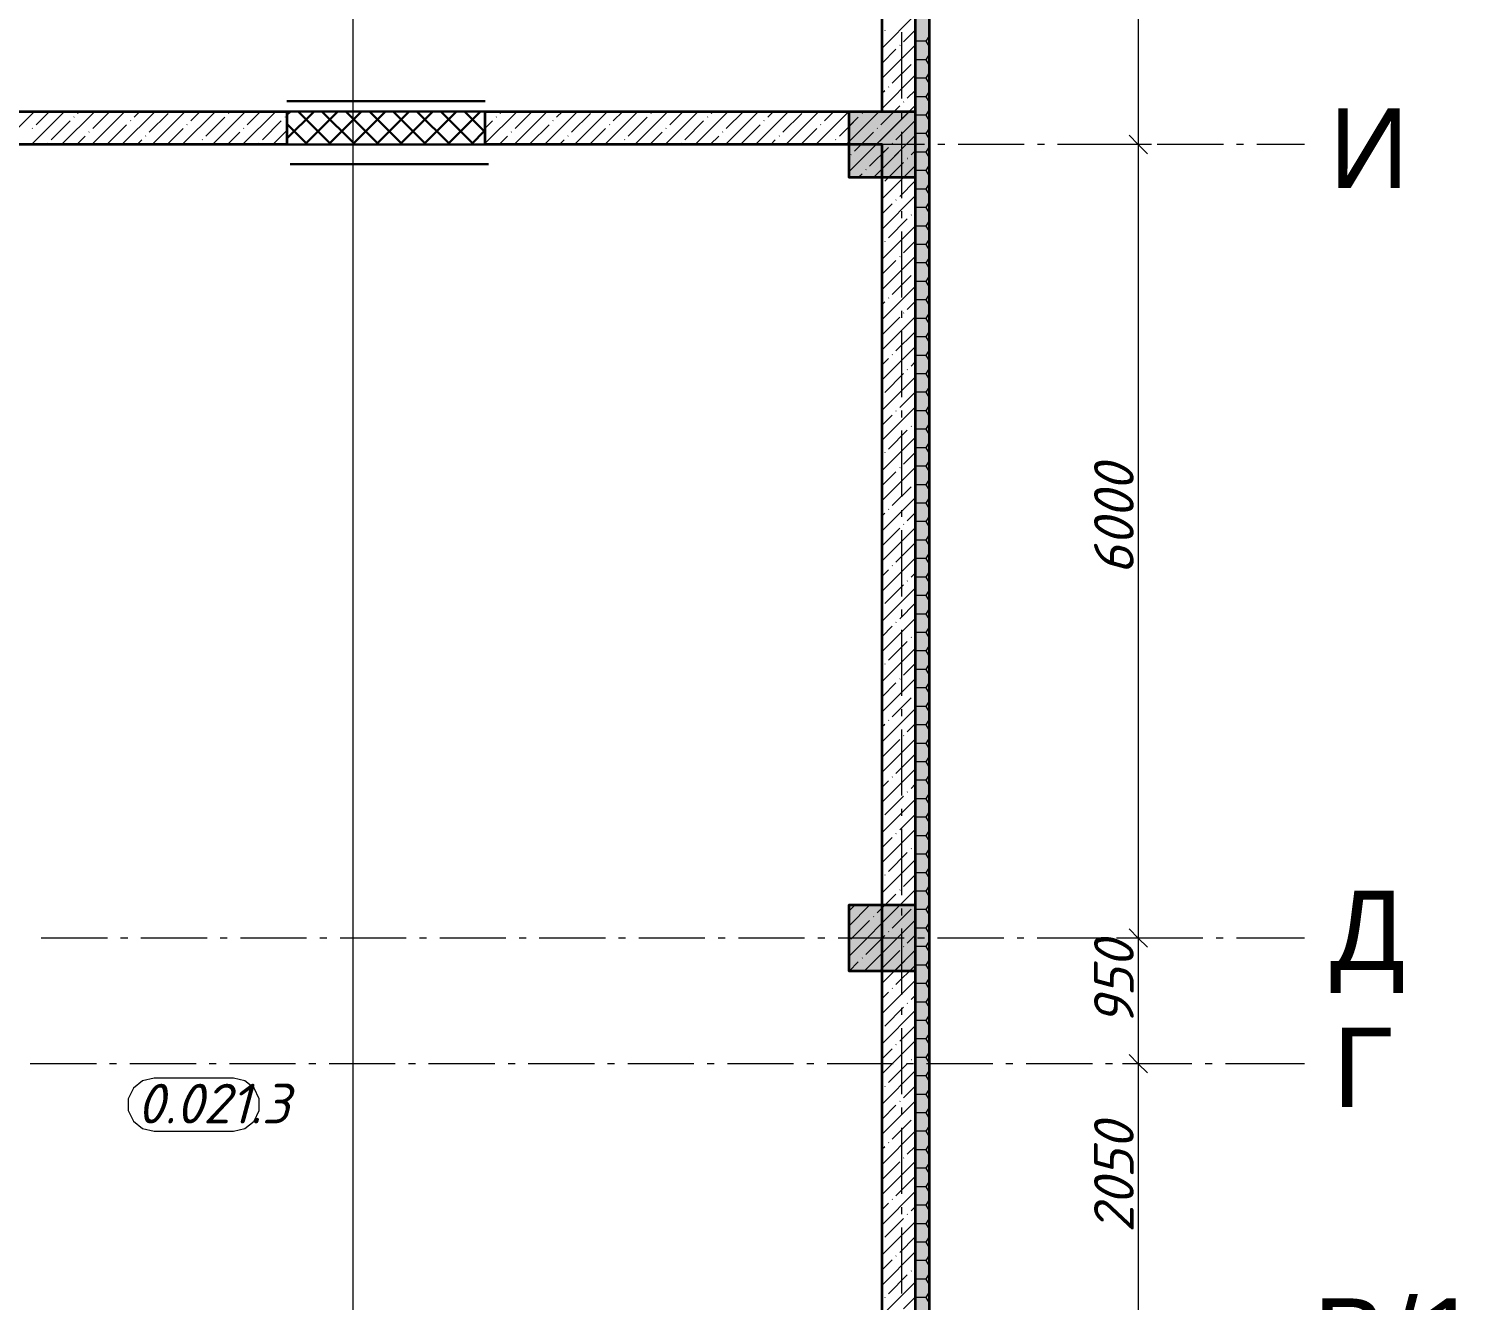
# Model space of a CAD drawing. Header units: millimetres. Extents: x -81576 to 1046824, y -248937 to 691537.
# Drawn here: x 193494 to 204420, y 545334 to 554945 of the extents above; entities that cross this region are included whole.
import ezdxf

# ---------------------------------------------------------------- set-up
doc = ezdxf.new("R2010")
doc.units = ezdxf.units.MM
for name, color, linetype, lineweight in [('0)', 6, 'Continuous', 30), ('0) факт', 80, 'Continuous', 30), ('0.2) Шпаклевка подвала и баз и фин', 5, 'Continuous', 30)]:
    doc.layers.add(name, color=color, linetype=linetype, lineweight=lineweight)
doc.layers.add('PDF _Геометрия', color=7, linetype='Continuous', true_color=0x1d1d1d)
doc.layers.add('PDF _Сплошная заливка', color=7, linetype='Continuous', true_color=0xffffff)
doc.layers.add('PDF _Текст', color=7, linetype='Continuous')
doc.styles.add('PDF ArialMT', font='arial.ttf')
doc.styles.add('PDF ISOCPEUR Italic', font='isocpeui.ttf')

msp = doc.modelspace()

# ---------------------------------------------------------------- hatches: boundary and pattern name
at = {"layer": '0)', "transparency": 33554559}
h = msp.add_hatch(dxfattribs=at)
h.set_pattern_fill('ANSI37', color=256, scale=40)
h.paths.add_polyline_path([(195944.5, 554321.6), (195444.5, 554321.6), (195444.5, 554071.6), (195944.5, 554071.6)])
h = msp.add_hatch(dxfattribs=at)
h.set_pattern_fill('ANSI37', color=256, scale=40)
h.paths.add_polyline_path([(196944.5, 554321.6), (195944.5, 554321.6), (195944.5, 554071.6), (196944.5, 554071.6)])
at = {"layer": 'PDF _Сплошная заливка', "true_color": 0x636466, "transparency": 33554559}
for points in [[(200296.5, 535819.5), (200296.5, 582548.4), (200196.5, 582548.4), (200196.5, 535819.5)], [(199694.5, 553821.6), (200194.5, 553821.6), (200194.5, 554321.6), (199694.5, 554321.6)], [(199694.5, 547821.5), (200194.5, 547821.5), (200194.5, 548321.5), (199694.5, 548321.5)]]:
    msp.add_hatch(color=251, dxfattribs=at).paths.add_polyline_path(points)

# ---------------------------------------------------------------- linework, layer by layer
at = {"layer": '0)'}
msp.add_lwpolyline([(196956.7, 554321.6), (195444.5, 554321.6)], dxfattribs=at)
msp.add_lwpolyline([(195444.5, 554321.6), (196944.5, 554321.6), (196944.5, 554071.6), (195444.5, 554071.6)], close=True, dxfattribs=at)
at = {"layer": '0) факт'}
msp.add_lwpolyline([(195444.5, 554321.6), (196944.5, 554321.6)], dxfattribs=at)
at = {"layer": '0.2) Шпаклевка подвала и баз и фин'}
for points in [[(195444.5, 554399.2), (196944.5, 554399.2)], [(195469.5, 553921.5), (196969.5, 553921.5)]]:
    msp.add_lwpolyline(points, dxfattribs=at)
at = {"layer": 'PDF _Геометрия', "color": 8, "lineweight": 9, "true_color": 0x808080}
msp.add_lwpolyline([(195944.5, 532840), (195944.5, 588327.6)], dxfattribs=at)
at = {"layer": 'PDF _Геометрия', "color": 7, "lineweight": 13}
for points in [[(200304.5, 582548.4), (200304.5, 535821.5), (200304.5, 535711.5), (178294.5, 535711.5)], [(178294.5, 535719.5), (200296.5, 535719.5), (200296.5, 582548.4)]]:
    msp.add_lwpolyline(points, dxfattribs=at)
at = {"layer": 'PDF _Геометрия', "color": 7, "lineweight": 9}
for points in [[(178294.5, 535821.5), (200194.5, 535821.5), (200194.5, 582548.4)], [(178294.5, 535819.5), (200196.5, 535819.5), (200196.5, 582548.4)], [(201881, 581091.6), (201881, 580571.6), (201881, 575071.6), (201881, 572071.6), (201881, 566071.6), (201881, 563071.6), (201881, 557071.6), (201881, 554071.6), (201881, 548071.5), (201881, 547121.5), (201881, 545071.5), (201881, 539571.5), (201881, 539071.5), (201881, 535801.5)], [(200094.5, 554419.4), (200094.5, 554919.4)], [(200094.5, 554266.5), (200094.5, 554319.4)], [(200094.5, 553666.5), (200094.5, 554166.5)], [(193642.2, 554071.6), (193589.3, 554071.6)], [(194242.2, 554071.6), (193742.2, 554071.6)], [(194395.1, 554071.6), (194342.2, 554071.6)], [(194995.1, 554071.6), (194495.1, 554071.6)], [(195148, 554071.6), (195095.1, 554071.6)], [(195748, 554071.6), (195248, 554071.6)], [(195900.9, 554071.6), (195848, 554071.6)], [(196500.9, 554071.6), (196000.9, 554071.6)], [(196653.8, 554071.6), (196600.9, 554071.6)], [(197253.8, 554071.6), (196753.8, 554071.6)], [(197406.8, 554071.6), (197353.8, 554071.6)], [(198006.8, 554071.6), (197506.8, 554071.6)], [(198159.7, 554071.6), (198106.8, 554071.6)], [(198759.7, 554071.6), (198259.7, 554071.6)], [(198912.6, 554071.6), (198859.7, 554071.6)], [(199512.6, 554071.6), (199012.6, 554071.6)], [(199665.5, 554071.6), (199612.6, 554071.6)], [(200265.5, 554071.6), (199765.5, 554071.6)], [(200418.4, 554071.6), (200365.5, 554071.6)], [(201018.4, 554071.6), (200518.4, 554071.6)], [(201171.3, 554071.6), (201118.4, 554071.6)], [(201771.3, 554071.6), (201271.3, 554071.6)], [(201980, 554071.6), (201881, 554071.6), (201761, 554071.6)], [(201951, 554001.6), (201881, 554071.6), (201811, 554141.6)], [(201924.3, 554071.6), (201871.3, 554071.6)], [(202524.3, 554071.6), (202024.3, 554071.6)], [(202677.2, 554071.6), (202624.3, 554071.6)], [(203138.1, 554071.6), (202777.2, 554071.6)], [(200094.5, 553513.6), (200094.5, 553566.5)], [(200094.5, 552913.6), (200094.5, 553413.6)], [(200094.5, 552760.6), (200094.5, 552813.6)], [(200094.5, 552160.6), (200094.5, 552660.6)], [(200094.5, 552007.7), (200094.5, 552060.6)], [(200094.5, 551407.7), (200094.5, 551907.7)], [(200094.5, 551254.8), (200094.5, 551307.7)], [(200094.5, 550654.8), (200094.5, 551154.8)], [(200094.5, 550501.9), (200094.5, 550554.8)], [(200094.5, 549901.9), (200094.5, 550401.9)], [(200094.5, 549749), (200094.5, 549801.9)], [(200094.5, 549149), (200094.5, 549649)], [(200094.5, 548996.1), (200094.5, 549049)], [(200094.5, 548396.1), (200094.5, 548896.1)], [(200094.5, 548243.1), (200094.5, 548296.1)], [(200094.5, 547643.1), (200094.5, 548143.1)], [(201951, 548001.5), (201881, 548071.5), (201811, 548141.5)], [(194087.7, 548071.5), (193587.7, 548071.5)], [(194240.7, 548071.5), (194187.7, 548071.5)], [(194840.7, 548071.5), (194340.7, 548071.5)], [(194993.6, 548071.5), (194940.7, 548071.5)], [(195593.6, 548071.5), (195093.6, 548071.5)], [(195746.5, 548071.5), (195693.6, 548071.5)], [(196346.5, 548071.5), (195846.5, 548071.5)], [(196499.4, 548071.5), (196446.5, 548071.5)], [(197099.4, 548071.5), (196599.4, 548071.5)], [(197252.3, 548071.5), (197199.4, 548071.5)], [(197852.3, 548071.5), (197352.3, 548071.5)], [(198005.2, 548071.5), (197952.3, 548071.5)], [(198605.2, 548071.5), (198105.2, 548071.5)], [(198758.2, 548071.5), (198705.2, 548071.5)], [(199358.2, 548071.5), (198858.2, 548071.5)], [(199511.1, 548071.5), (199458.2, 548071.5)], [(200111.1, 548071.5), (199611.1, 548071.5)], [(200264, 548071.5), (200211.1, 548071.5)], [(200864, 548071.5), (200364, 548071.5)], [(201016.9, 548071.5), (200964, 548071.5)], [(201616.9, 548071.5), (201116.9, 548071.5)], [(201769.8, 548071.5), (201716.9, 548071.5)], [(201980, 548071.5), (201881, 548071.5), (201761, 548071.5)], [(202369.8, 548071.5), (201869.8, 548071.5)], [(202522.7, 548071.5), (202469.8, 548071.5)], [(203138.1, 548071.5), (202622.7, 548071.5)], [(200094.5, 547490.2), (200094.5, 547543.1)], [(200094.5, 546890.2), (200094.5, 547390.2)], [(201951, 547051.5), (201881, 547121.5), (201811, 547191.5)], [(194004.5, 547121.5), (193504.5, 547121.5)], [(194157.4, 547121.5), (194104.5, 547121.5)], [(194757.4, 547121.5), (194257.4, 547121.5)], [(194910.3, 547121.5), (194857.4, 547121.5)], [(195510.3, 547121.5), (195010.3, 547121.5)], [(195663.2, 547121.5), (195610.3, 547121.5)], [(196263.2, 547121.5), (195763.2, 547121.5)], [(196416.2, 547121.5), (196363.2, 547121.5)], [(197016.2, 547121.5), (196516.2, 547121.5)], [(197169.1, 547121.5), (197116.2, 547121.5)], [(197769.1, 547121.5), (197269.1, 547121.5)], [(197922, 547121.5), (197869.1, 547121.5)], [(198522, 547121.5), (198022, 547121.5)], [(198674.9, 547121.5), (198622, 547121.5)], [(199274.9, 547121.5), (198774.9, 547121.5)], [(199427.8, 547121.5), (199374.9, 547121.5)], [(200027.8, 547121.5), (199527.8, 547121.5)], [(200180.7, 547121.5), (200127.8, 547121.5)], [(200780.7, 547121.5), (200280.7, 547121.5)], [(200933.7, 547121.5), (200880.7, 547121.5)], [(201533.7, 547121.5), (201033.7, 547121.5)], [(201686.6, 547121.5), (201633.7, 547121.5)], [(201980, 547121.5), (201881, 547121.5), (201761, 547121.5)], [(202286.6, 547121.5), (201786.6, 547121.5)], [(202439.5, 547121.5), (202386.6, 547121.5)], [(203138.1, 547121.5), (202539.5, 547121.5)], [(200094.5, 546737.3), (200094.5, 546790.2)], [(200094.5, 546137.3), (200094.5, 546637.3)], [(200094.5, 545984.4), (200094.5, 546037.3)], [(200094.5, 545384.4), (200094.5, 545884.4)]]:
    msp.add_lwpolyline(points, dxfattribs=at)
at = {"layer": 'PDF _Геометрия', "color": 7, "lineweight": 35}
msp.add_lwpolyline([(200194.5, 582548.4), (200194.5, 536321.5), (199944.5, 536321.5), (199944.5, 554071.6), (196944.5, 554071.6), (196944.5, 554321.6), (199944.5, 554321.6), (199944.5, 556821.6)], dxfattribs=at)
at = {"layer": 'PDF _Геометрия', "lineweight": 9}
for points in [[(200194.5, 555050.3), (199944.5, 554800.3)], [(199966, 554935.8), (199963.6, 554933.4)], [(200194.5, 554936.2), (200106.2, 554847.9)], [(200194.5, 554822.2), (199944.5, 554572.2)], [(200080.1, 554821.8), (200077.7, 554819.4)], [(200275, 554851.5), (200196.5, 554851.5)], [(200274.9, 554851.4), (200296.5, 554814.1)], [(200296.5, 554888.8), (200275, 554851.5)], [(200049.2, 554790.9), (199944.5, 554686.2)], [(200194.1, 554707.7), (200191.7, 554705.3)], [(200275, 554711.8), (200196.5, 554711.8)], [(200274.9, 554711.8), (200296.5, 554674.4)], [(200296.5, 554749.2), (200275, 554711.8)], [(200194.5, 554594.1), (199944.5, 554344.1)], [(200163.2, 554676.8), (200020.7, 554534.3)], [(200296.5, 554609.5), (200275, 554572.1)], [(199963.6, 554477.2), (199944.5, 554458.1)], [(199994.5, 554508.1), (199992.2, 554505.7)], [(200194.5, 554480), (200134.7, 554420.2)], [(200275, 554572.1), (200196.5, 554572.1)], [(200274.9, 554572.1), (200296.5, 554534.7)], [(200194.5, 554366), (199944.5, 554116), (199900.1, 554071.6)], [(200108.6, 554394.1), (200106.2, 554391.7)], [(200275, 554432.4), (200196.5, 554432.4)], [(200274.9, 554432.4), (200296.5, 554395)], [(200296.5, 554469.8), (200275, 554432.4)], [(193535.2, 554321.6), (193285.2, 554071.6)], [(193763.3, 554321.6), (193513.3, 554071.6)], [(193649.3, 554321.6), (193548.4, 554220.6)], [(193991.4, 554321.6), (193741.4, 554071.6)], [(193835.9, 554280), (193833.5, 554277.7)], [(193877.4, 554321.6), (193862, 554306.2)], [(194219.5, 554321.6), (193969.5, 554071.6)], [(194105.5, 554321.6), (193976.1, 554192.1)], [(194447.6, 554321.6), (194197.6, 554071.6)], [(194333.6, 554321.6), (194289.7, 554277.7)], [(194546.3, 554306.2), (194403.7, 554163.6)], [(194675.7, 554321.6), (194425.7, 554071.6)], [(194903.8, 554321.6), (194653.8, 554071.6)], [(194789.8, 554321.6), (194717.4, 554249.1)], [(194974, 554277.7), (194831.4, 554135.1)], [(195131.9, 554321.6), (194881.9, 554071.6)], [(195004.9, 554308.5), (195002.5, 554306.2)], [(195360, 554321.6), (195110, 554071.6)], [(195246, 554321.6), (195145.1, 554220.6)], [(195432.6, 554280), (195430.2, 554277.7)], [(196956.7, 554321.6), (196944.5, 554309.3)], [(197184.8, 554321.6), (196944.5, 554081.2)], [(197029.3, 554280), (197026.9, 554277.7)], [(197070.8, 554321.6), (197055.4, 554306.2)], [(197412.9, 554321.6), (197162.9, 554071.6)], [(197298.9, 554321.6), (197169.4, 554192.1)], [(197641, 554321.6), (197391, 554071.6)], [(197527, 554321.6), (197483.1, 554277.7)], [(197739.7, 554306.2), (197597.1, 554163.6)], [(197869.1, 554321.6), (197619.1, 554071.6)], [(198097.2, 554321.6), (197847.2, 554071.6)], [(197983.2, 554321.6), (197910.8, 554249.1)], [(198167.4, 554277.7), (198024.8, 554135.1)], [(198325.3, 554321.6), (198075.3, 554071.6)], [(198198.3, 554308.5), (198195.9, 554306.2)], [(198553.4, 554321.6), (198303.4, 554071.6)], [(198439.4, 554321.6), (198338.4, 554220.6)], [(198781.5, 554321.6), (198531.5, 554071.6)], [(198625.9, 554280), (198623.6, 554277.7)], [(198667.5, 554321.6), (198652.1, 554306.2)], [(199009.6, 554321.6), (198759.6, 554071.6)], [(198895.6, 554321.6), (198766.1, 554192.1)], [(199237.7, 554321.6), (198987.7, 554071.6)], [(199123.7, 554321.6), (199079.8, 554277.7)], [(199336.4, 554306.2), (199193.8, 554163.6)], [(199465.8, 554321.6), (199215.8, 554071.6)], [(199693.9, 554321.6), (199443.9, 554071.6)], [(199579.9, 554321.6), (199507.5, 554249.1)], [(199694.5, 554208.1), (199764.1, 554277.7), (199621.5, 554135.1)], [(199694.5, 554094.1), (199922, 554321.6), (199672, 554071.6)], [(200150.1, 554321.6), (199694.5, 553866)], [(200077.7, 554363.2), (199944.5, 554230), (199935.1, 554220.6), (200036.1, 554321.6)], [(200275, 554292.7), (200196.5, 554292.7)], [(200274.9, 554292.7), (200296.5, 554255.4)], [(200296.5, 554330.1), (200275, 554292.7)], [(193522.2, 554194.5), (193519.9, 554192.1)], [(193805, 554249.1), (193662.4, 554106.6)], [(193949.9, 554166), (193947.5, 554163.6)], [(194232.7, 554220.6), (194090.1, 554078.1)], [(194263.6, 554251.5), (194261.2, 554249.1)], [(194660.4, 554192.1), (194539.8, 554071.6)], [(194691.2, 554223), (194688.9, 554220.6)], [(195088, 554163.6), (194996, 554071.6)], [(195118.9, 554194.5), (195116.6, 554192.1)], [(195401.7, 554249.1), (195259.1, 554106.6)], [(195444.5, 554177.9), (195338.1, 554071.6)], [(196998.4, 554249.1), (196944.5, 554195.3)], [(197143.3, 554166), (197140.9, 554163.6)], [(197426.1, 554220.6), (197283.5, 554078.1)], [(197456.9, 554251.5), (197454.6, 554249.1)], [(197853.7, 554192.1), (197733.2, 554071.6)], [(197884.6, 554223), (197882.2, 554220.6)], [(198281.4, 554163.6), (198189.4, 554071.6)], [(198312.3, 554194.5), (198309.9, 554192.1)], [(198595.1, 554249.1), (198452.5, 554106.6)], [(198740, 554166), (198737.6, 554163.6)], [(199022.7, 554220.6), (198880.2, 554078.1)], [(199053.6, 554251.5), (199051.3, 554249.1)], [(199450.4, 554192.1), (199329.9, 554071.6)], [(199481.3, 554223), (199478.9, 554220.6)], [(199735.6, 554021), (199878.1, 554163.6), (199786.1, 554071.6)], [(200275, 554153.1), (200196.5, 554153.1)], [(200274.9, 554153), (200296.5, 554115.7)], [(200296.5, 554190.4), (200275, 554153.1)], [(193636.3, 554080.4), (193633.9, 554078.1)], [(193919, 554135.1), (193855.5, 554071.6)], [(194346.7, 554106.6), (194311.7, 554071.6)], [(194377.6, 554137.5), (194375.2, 554135.1)], [(194774.4, 554078.1), (194767.9, 554071.6)], [(194805.3, 554108.9), (194802.9, 554106.6)], [(195233, 554080.4), (195230.6, 554078.1)], [(197112.4, 554135.1), (197048.9, 554071.6)], [(197540.1, 554106.6), (197505.1, 554071.6)], [(197571, 554137.5), (197568.6, 554135.1)], [(197967.8, 554078.1), (197961.3, 554071.6)], [(197998.7, 554108.9), (197996.3, 554106.6)], [(198426.4, 554080.4), (198424, 554078.1)], [(198709.1, 554135.1), (198645.6, 554071.6)], [(199136.8, 554106.6), (199101.8, 554071.6)], [(199167.7, 554137.5), (199165.3, 554135.1)], [(199564.5, 554078.1), (199558, 554071.6)], [(199595.4, 554108.9), (199593, 554106.6)], [(199944.5, 554001.9), (199992.2, 554049.6), (199849.6, 553907)], [(199944.5, 553887.9), (200194.5, 554137.9), (199878.2, 553821.6)], [(200296.5, 554050.8), (200275, 554013.4)], [(199709.4, 553994.9), (199707, 553992.5)], [(199963.6, 553792.9), (200106.2, 553935.5), (199992.3, 553821.6)], [(200275, 554013.4), (200196.5, 554013.4)], [(200274.9, 554013.4), (200296.5, 553976)], [(199792.6, 553850), (199764.2, 553821.6)], [(199823.5, 553880.8), (199821.1, 553878.5)], [(199944.5, 553659.8), (200194.5, 553909.8), (200106.3, 553821.6)], [(200275, 553873.7), (200196.5, 553873.7)], [(200274.9, 553873.7), (200296.5, 553836.3)], [(200296.5, 553911.1), (200275, 553873.7)], [(200194.5, 553795.7), (200077.7, 553678.9)], [(200275, 553734), (200196.5, 553734)], [(200274.9, 553734), (200296.5, 553696.6)], [(200296.5, 553771.4), (200275, 553734)], [(200194.5, 553681.7), (199944.5, 553431.7)], [(200020.7, 553621.9), (199944.5, 553545.7)], [(200051.6, 553652.8), (200049.2, 553650.4)], [(200296.5, 553631.7), (200275, 553594.3)], [(200134.7, 553507.8), (199992.2, 553365.3)], [(200165.6, 553538.7), (200163.2, 553536.3)], [(200194.5, 553567.6), (200191.7, 553564.8)], [(200275, 553594.3), (200196.5, 553594.3)], [(200274.9, 553594.3), (200296.5, 553556.9)], [(200296.5, 553492), (200275, 553454.7)], [(200194.5, 553453.6), (199944.5, 553203.6)], [(200275, 553454.6), (200196.5, 553454.6)], [(200274.9, 553454.6), (200296.5, 553417.3)], [(199966, 553339.1), (199963.6, 553336.7)], [(200194.5, 553339.5), (200106.2, 553251.2)], [(200275, 553315), (200196.5, 553315)], [(200274.9, 553315), (200296.5, 553277.6)], [(200296.5, 553352.3), (200275, 553315)], [(200194.5, 553225.5), (199944.5, 552975.5)], [(200049.2, 553194.2), (199944.5, 553089.5)], [(200080.1, 553225.1), (200077.7, 553222.7)], [(200275, 553175.3), (200196.5, 553175.3)], [(200274.9, 553175.3), (200296.5, 553137.9)], [(200296.5, 553212.7), (200275, 553175.3)], [(200163.2, 553080.1), (200020.7, 552937.6)], [(200194.1, 553111), (200191.7, 553108.6)], [(200296.5, 553073), (200275, 553035.6)], [(200194.5, 552997.4), (199944.5, 552747.4)], [(200275, 553035.6), (200196.5, 553035.6)], [(200274.9, 553035.6), (200296.5, 552998.2)], [(199963.6, 552880.5), (199944.5, 552861.4)], [(199994.5, 552911.4), (199992.2, 552909.1)], [(200194.5, 552883.3), (200134.7, 552823.5)], [(200275, 552895.9), (200196.5, 552895.9)], [(200274.9, 552895.9), (200296.5, 552858.5)], [(200296.5, 552933.3), (200275, 552895.9)], [(200194.5, 552769.3), (199944.5, 552519.3)], [(200077.7, 552766.5), (199944.5, 552633.3)], [(200108.6, 552797.4), (200106.2, 552795)], [(200275, 552756.2), (200196.5, 552756.2)], [(200274.9, 552756.2), (200296.5, 552718.9)], [(200296.5, 552793.6), (200275, 552756.3)], [(200191.7, 552652.4), (200049.2, 552509.9)], [(200296.5, 552653.9), (200275, 552616.6)], [(200194.5, 552541.2), (199944.5, 552291.2)], [(200275, 552616.6), (200196.5, 552616.6)], [(200274.9, 552616.5), (200296.5, 552579.2)], [(200296.5, 552514.3), (200275, 552476.9)], [(199992.2, 552452.9), (199944.5, 552405.2)], [(200023, 552483.7), (200020.7, 552481.4)], [(200194.5, 552427.1), (200163.2, 552395.8)], [(200275, 552476.9), (200196.5, 552476.9)], [(200274.9, 552476.9), (200296.5, 552439.5)], [(200194.5, 552313.1), (199944.5, 552063.1)], [(200106.2, 552338.8), (199963.6, 552196.3)], [(200137.1, 552369.7), (200134.7, 552367.3)], [(200275, 552337.2), (200196.5, 552337.2)], [(200296.5, 552374.6), (200274.9, 552337.2)], [(200274.9, 552337.2), (200296.5, 552299.8)], [(200194.5, 552199), (200077.7, 552082.2)], [(200275, 552197.5), (200196.5, 552197.5)], [(200296.5, 552234.9), (200274.9, 552197.5)], [(200274.9, 552197.5), (200296.5, 552160.1)], [(200194.5, 552085), (199944.5, 551835)], [(200296.5, 552095.2), (200274.9, 552057.8)], [(200020.7, 552025.2), (199944.5, 551949)], [(200051.6, 552056.1), (200049.2, 552053.7)], [(200194.5, 551970.9), (200191.7, 551968.2)], [(200275, 552057.8), (200196.5, 552057.8)], [(200274.9, 552057.8), (200296.5, 552020.4)], [(200194.5, 551856.9), (199944.5, 551606.9)], [(200134.7, 551911.1), (199992.2, 551768.6)], [(200165.6, 551942), (200163.2, 551939.6)], [(200275, 551918.1), (200196.5, 551918.1)], [(200296.5, 551955.5), (200274.9, 551918.2)], [(200274.9, 551918.1), (200296.5, 551880.8)], [(200275, 551778.5), (200196.5, 551778.5)], [(200296.5, 551815.8), (200274.9, 551778.5)], [(200274.9, 551778.5), (200296.5, 551741.1)], [(199966, 551742.4), (199963.6, 551740.1)], [(200194.5, 551742.8), (200106.2, 551654.5)], [(200275, 551638.8), (200196.5, 551638.8)], [(200296.5, 551676.2), (200274.9, 551638.8)], [(200274.9, 551638.8), (200296.5, 551601.4)], [(200194.5, 551628.8), (199944.5, 551378.8)], [(200049.2, 551597.5), (199944.5, 551492.8)], [(200080.1, 551628.4), (200077.7, 551626)], [(200296.5, 551536.5), (200274.9, 551499.1)], [(200163.2, 551483.4), (200020.7, 551340.9)], [(200194.1, 551514.3), (200191.7, 551512)], [(200275, 551499.1), (200196.5, 551499.1)], [(200274.9, 551499.1), (200296.5, 551461.7)], [(200194.5, 551400.7), (199944.5, 551150.7)], [(199994.5, 551314.7), (199992.2, 551312.4)], [(200275, 551359.4), (200196.5, 551359.4)], [(200296.5, 551396.8), (200274.9, 551359.4)], [(200274.9, 551359.4), (200296.5, 551322)], [(199963.6, 551283.9), (199944.5, 551264.7)], [(200108.6, 551200.7), (200106.2, 551198.3)], [(200194.5, 551286.6), (200134.7, 551226.8)], [(200275, 551219.7), (200196.5, 551219.7)], [(200296.5, 551257.1), (200274.9, 551219.8)], [(200274.9, 551219.7), (200296.5, 551182.4)], [(200194.5, 551172.6), (199944.5, 550922.6)], [(200077.7, 551169.8), (199944.5, 551036.6)], [(200296.5, 551117.4), (200274.9, 551080.1)], [(200191.7, 551055.8), (200049.2, 550913.2)], [(200275, 551080.1), (200196.5, 551080.1)], [(200274.9, 551080.1), (200296.5, 551042.7)], [(200194.5, 550944.5), (199944.5, 550694.5)], [(200023, 550887.1), (200020.7, 550884.7)], [(200275, 550940.4), (200196.5, 550940.4)], [(200296.5, 550977.8), (200274.9, 550940.4)], [(200274.9, 550940.4), (200296.5, 550903)], [(199992.2, 550856.2), (199944.5, 550808.5)], [(200137.1, 550773), (200134.7, 550770.6)], [(200194.5, 550830.4), (200163.2, 550799.1)], [(200275, 550800.7), (200196.5, 550800.7)], [(200296.5, 550838.1), (200274.9, 550800.7)], [(200274.9, 550800.7), (200296.5, 550763.3)], [(200194.5, 550716.4), (199944.5, 550466.4)], [(200106.2, 550742.1), (199963.6, 550599.6)], [(200275, 550661), (200196.5, 550661)], [(200296.5, 550698.4), (200274.9, 550661)], [(200274.9, 550661), (200296.5, 550623.6)], [(200194.5, 550602.3), (200077.7, 550485.5)], [(200296.5, 550558.7), (200274.9, 550521.3)], [(200194.5, 550488.3), (199944.5, 550238.3)], [(200051.6, 550459.4), (200049.2, 550457)], [(200275, 550521.3), (200196.5, 550521.3)], [(200274.9, 550521.3), (200296.5, 550484)], [(200020.7, 550428.5), (199944.5, 550352.3)], [(200165.6, 550345.3), (200163.2, 550342.9)], [(200194.5, 550374.2), (200191.7, 550371.5)], [(200275, 550381.7), (200196.5, 550381.7)], [(200296.5, 550419), (200274.9, 550381.7)], [(200274.9, 550381.6), (200296.5, 550344.3)], [(200194.5, 550260.2), (199944.5, 550010.2)], [(200134.7, 550314.4), (199992.2, 550171.9)], [(200275, 550242), (200196.5, 550242)], [(200296.5, 550279.4), (200274.9, 550242)], [(200274.9, 550242), (200296.5, 550204.6)], [(199966, 550145.7), (199963.6, 550143.4)], [(200194.5, 550146.1), (200106.2, 550057.8)], [(200296.5, 550139.7), (200274.9, 550102.3)], [(200194.5, 550032.1), (199944.5, 549782.1)], [(200049.2, 550000.8), (199944.5, 549896.1)], [(200080.1, 550031.7), (200077.7, 550029.3)], [(200275, 550102.3), (200196.5, 550102.3)], [(200274.9, 550102.3), (200296.5, 550064.9)], [(200296.5, 550000), (200274.9, 549962.6)], [(200163.2, 549886.8), (200020.7, 549744.2)], [(200194.1, 549917.6), (200191.7, 549915.3)], [(200275, 549962.6), (200196.5, 549962.6)], [(200274.9, 549962.6), (200296.5, 549925.2)], [(200194.5, 549804), (199944.5, 549554)], [(200275, 549822.9), (200196.5, 549822.9)], [(200296.5, 549860.3), (200274.9, 549822.9)], [(200274.9, 549822.9), (200296.5, 549785.5)], [(199963.6, 549687.2), (199944.5, 549668)], [(199994.5, 549718), (199992.2, 549715.7)], [(200194.5, 549689.9), (200134.7, 549630.1)], [(200275, 549683.2), (200196.5, 549683.2)], [(200296.5, 549720.6), (200274.9, 549683.3)], [(200274.9, 549683.2), (200296.5, 549645.9)], [(200194.5, 549575.9), (199944.5, 549325.9)], [(200077.7, 549573.1), (199944.5, 549439.9)], [(200108.6, 549604), (200106.2, 549601.6)], [(200296.5, 549580.9), (200274.9, 549543.6)], [(200191.7, 549459.1), (200049.2, 549316.5)], [(200275, 549543.6), (200196.5, 549543.6)], [(200274.9, 549543.6), (200296.5, 549506.2)], [(200194.5, 549347.8), (199944.5, 549097.8)], [(200275, 549403.9), (200196.5, 549403.9)], [(200296.5, 549441.3), (200274.9, 549403.9)], [(200274.9, 549403.9), (200296.5, 549366.5)], [(199992.2, 549259.5), (199944.5, 549211.8)], [(200023, 549290.4), (200020.7, 549288)], [(200194.5, 549233.7), (200163.2, 549202.5)], [(200275, 549264.2), (200196.5, 549264.2)], [(200296.5, 549301.6), (200274.9, 549264.2)], [(200274.9, 549264.2), (200296.5, 549226.8)], [(200106.2, 549145.4), (199963.6, 549002.9)], [(200137.1, 549176.3), (200134.7, 549173.9)], [(200275, 549124.5), (200196.5, 549124.5)], [(200296.5, 549161.9), (200274.9, 549124.5)], [(200274.9, 549124.5), (200296.5, 549087.1)], [(200194.5, 549119.7), (199944.5, 548869.7)], [(200296.5, 549022.2), (200274.9, 548984.9)], [(200194.5, 549005.6), (200077.7, 548888.8)], [(200275, 548984.8), (200196.5, 548984.8)], [(200274.9, 548984.8), (200296.5, 548947.5)], [(200194.5, 548891.6), (199944.5, 548641.6)], [(200020.7, 548831.8), (199944.5, 548755.6)], [(200051.6, 548862.7), (200049.2, 548860.3)], [(200275, 548845.2), (200196.5, 548845.2)], [(200296.5, 548882.5), (200274.9, 548845.2)], [(200274.9, 548845.2), (200296.5, 548807.8)], [(200134.7, 548717.7), (199992.2, 548575.2)], [(200165.6, 548748.6), (200163.2, 548746.3)], [(200194.5, 548777.5), (200191.7, 548774.8)], [(200275, 548705.5), (200196.5, 548705.5)], [(200296.5, 548742.9), (200274.9, 548705.5)], [(200274.9, 548705.5), (200296.5, 548668.1)], [(200194.5, 548663.5), (199944.5, 548413.5)], [(200296.5, 548603.2), (200274.9, 548565.8)], [(199966, 548549), (199963.6, 548546.7)], [(200194.5, 548549.4), (200106.2, 548461.1)], [(200275, 548565.8), (200196.5, 548565.8)], [(200274.9, 548565.8), (200296.5, 548528.4)], [(200194.5, 548435.4), (199944.5, 548185.4)], [(200049.2, 548404.1), (199944.5, 548299.4)], [(200080.1, 548435), (200077.7, 548432.6)], [(200275, 548426.1), (200196.5, 548426.1)], [(200296.5, 548463.5), (200274.9, 548426.1)], [(200274.9, 548426.1), (200296.5, 548388.7)], [(199852.6, 548321.5), (199694.5, 548163.5)], [(200080.7, 548321.5), (199694.5, 547935.4)], [(199735.6, 548318.6), (199694.5, 548277.5)], [(199966.6, 548321.5), (199906.6, 548261.5)], [(200275, 548286.4), (200196.5, 548286.4)], [(200296.5, 548323.8), (200274.9, 548286.4)], [(200274.9, 548286.4), (200296.5, 548249.1)], [(199849.6, 548204.5), (199707, 548062)], [(199808.8, 547821.5), (200194.5, 548207.3), (199944.5, 547957.3)], [(199880.5, 548235.4), (199878.1, 548233)], [(200275, 548146.8), (200196.5, 548146.8)], [(200296.5, 548184.1), (200274.9, 548146.8)], [(200274.9, 548146.7), (200296.5, 548109.4)], [(199821.1, 547947.9), (199963.6, 548090.5), (199944.5, 548071.3)], [(200296.5, 548044.5), (200274.9, 548007.1)], [(199794.9, 547921.8), (199792.6, 547919.4)], [(199935.1, 547833.9), (200077.7, 547976.4), (199944.5, 547843.3)], [(200036.9, 547821.5), (200194.5, 547979.2), (199944.5, 547729.2)], [(200275, 548007.1), (200196.5, 548007.1)], [(200274.9, 548007.1), (200296.5, 547969.7)], [(199764.1, 547890.9), (199694.7, 547821.5)], [(200150.9, 547821.5), (200191.7, 547862.4), (200049.2, 547719.8)], [(200275, 547867.4), (200196.5, 547867.4)], [(200296.5, 547904.8), (200274.9, 547867.4)], [(200274.9, 547867.4), (200296.5, 547830)], [(200194.5, 547751.1), (199944.5, 547501.1)], [(200275, 547727.7), (200196.5, 547727.7)], [(200296.5, 547765.1), (200274.9, 547727.7)], [(200274.9, 547727.7), (200296.5, 547690.3)], [(199992.2, 547662.8), (199944.5, 547615.2)], [(200023, 547693.7), (200020.7, 547691.3)], [(200194.5, 547637.1), (200163.2, 547605.8)], [(200296.5, 547625.4), (200274.9, 547588)], [(200194.5, 547523), (199944.5, 547273)], [(200106.2, 547548.7), (199963.6, 547406.2)], [(200137.1, 547579.6), (200134.7, 547577.3)], [(200275, 547588), (200196.5, 547588)], [(200274.9, 547588), (200296.5, 547550.6)], [(200296.5, 547485.7), (200274.9, 547448.4)], [(200194.5, 547409), (200077.7, 547292.1)], [(200275, 547448.3), (200196.5, 547448.3)], [(200274.9, 547448.3), (200296.5, 547411)], [(200194.5, 547294.9), (199944.5, 547044.9)], [(200051.6, 547266), (200049.2, 547263.6)], [(200275, 547308.7), (200196.5, 547308.7)], [(200296.5, 547346), (200274.9, 547308.7)], [(200274.9, 547308.7), (200296.5, 547271.3)], [(200020.7, 547235.1), (199944.5, 547159)], [(200194.5, 547180.9), (200191.7, 547178.1)], [(200275, 547169), (200196.5, 547169)], [(200296.5, 547206.4), (200274.9, 547169)], [(200274.9, 547169), (200296.5, 547131.6)], [(200194.5, 547066.8), (199944.5, 546816.8)], [(200134.7, 547121.1), (199992.2, 546978.5)], [(200165.6, 547151.9), (200163.2, 547149.6)], [(200296.5, 547066.7), (200274.9, 547029.3)], [(199966, 546952.4), (199963.6, 546950)], [(200194.5, 546952.8), (200106.2, 546864.4)], [(200275, 547029.3), (200196.5, 547029.3)], [(200274.9, 547029.3), (200296.5, 546991.9)], [(200194.5, 546838.7), (199944.5, 546588.7)], [(200080.1, 546838.3), (200077.7, 546835.9)], [(200275, 546889.6), (200196.5, 546889.6)], [(200296.5, 546927), (200274.9, 546889.6)], [(200274.9, 546889.6), (200296.5, 546852.2)], [(200049.2, 546807.4), (199944.5, 546702.8)], [(200194.1, 546724.3), (200191.7, 546721.9)], [(200275, 546749.9), (200196.5, 546749.9)], [(200296.5, 546787.3), (200274.9, 546750)], [(200274.9, 546749.9), (200296.5, 546712.6)], [(200194.5, 546610.6), (199944.5, 546360.6)], [(200163.2, 546693.4), (200020.7, 546550.8)], [(200275, 546610.3), (200196.5, 546610.3)], [(200296.5, 546647.6), (200274.9, 546610.3)], [(200274.9, 546610.3), (200296.5, 546572.9)], [(199994.5, 546524.7), (199992.2, 546522.3)], [(200296.5, 546508), (200274.9, 546470.6)], [(199963.6, 546493.8), (199944.5, 546474.7)], [(200108.6, 546410.6), (200106.2, 546408.2)], [(200194.5, 546496.6), (200134.7, 546436.8)], [(200275, 546470.6), (200196.5, 546470.6)], [(200274.9, 546470.6), (200296.5, 546433.2)], [(200194.5, 546382.5), (199944.5, 546132.5)], [(200077.7, 546379.7), (199944.5, 546246.6)], [(200275, 546330.9), (200196.5, 546330.9)], [(200296.5, 546368.3), (200274.9, 546330.9)], [(200274.9, 546330.9), (200296.5, 546293.5)], [(200191.7, 546265.7), (200049.2, 546123.1)], [(200275, 546191.2), (200196.5, 546191.2)], [(200296.5, 546228.6), (200274.9, 546191.2)], [(200274.9, 546191.2), (200296.5, 546153.8)], [(200194.5, 546154.4), (199944.5, 545904.4)], [(199992.2, 546066.1), (199944.5, 546018.5)], [(200023, 546097), (200020.7, 546094.6)], [(200296.5, 546088.9), (200274.9, 546051.5)], [(200137.1, 545982.9), (200134.7, 545980.6)], [(200194.5, 546040.4), (200163.2, 546009.1)], [(200275, 546051.5), (200196.5, 546051.5)], [(200274.9, 546051.5), (200296.5, 546014.2)], [(200194.5, 545926.3), (199944.5, 545676.3)], [(200106.2, 545952), (199963.6, 545809.5)], [(200275, 545911.9), (200196.5, 545911.9)], [(200296.5, 545949.2), (200274.9, 545911.9)], [(200274.9, 545911.8), (200296.5, 545874.5)], [(200194.5, 545812.3), (200077.7, 545695.4)], [(200275, 545772.2), (200196.5, 545772.2)], [(200296.5, 545809.6), (200274.9, 545772.2)], [(200274.9, 545772.2), (200296.5, 545734.8)], [(200194.5, 545698.2), (199944.5, 545448.2)], [(200020.7, 545638.4), (199944.5, 545562.3)], [(200051.6, 545669.3), (200049.2, 545666.9)], [(200275, 545632.5), (200196.5, 545632.5)], [(200296.5, 545669.9), (200274.9, 545632.5)], [(200274.9, 545632.5), (200296.5, 545595.1)], [(200134.7, 545524.4), (199992.2, 545381.8)], [(200165.6, 545555.2), (200163.2, 545552.9)], [(200194.5, 545584.2), (200191.7, 545581.4)], [(200296.5, 545530.2), (200274.9, 545492.8)], [(200194.5, 545470.1), (199944.5, 545220.1)], [(200275, 545492.8), (200196.5, 545492.8)], [(200274.9, 545492.8), (200296.5, 545455.4)], [(199966, 545355.7), (199963.6, 545353.3)], [(200160, 545321.5), (200106.2, 545267.8), (200194.5, 545356.1)], [(200275, 545353.1), (200196.5, 545353.1)], [(200296.5, 545390.5), (200274.9, 545353.1)], [(200274.9, 545353.1), (200296.5, 545315.7)]]:
    msp.add_lwpolyline(points, dxfattribs=at)
at = {"layer": 'PDF _Геометрия', "color": 7, "lineweight": 35}
for points in [[(192694.5, 554071.6), (192694.5, 554321.6), (195444.5, 554321.6), (195444.5, 554071.6)], [(200194.5, 553821.6), (199694.5, 553821.6), (199694.5, 554321.6), (200194.5, 554321.6)], [(200194.5, 547821.5), (199694.5, 547821.5), (199694.5, 548321.5), (200194.5, 548321.5)]]:
    msp.add_lwpolyline(points, close=True, dxfattribs=at)
at = {"layer": 'PDF _Геометрия', "lineweight": 9}
for points in [[(199792.6, 554306.2), (199794.9, 554308.5)], [(199906.6, 554192.1), (199909, 554194.5)], [(200049.2, 554106.6), (200191.7, 554249.1)], [(200020.7, 554078.1), (200023, 554080.4)], [(200134.7, 553964), (200137.1, 553966.4)], [(200163.2, 553992.5), (200194.5, 554023.8)], [(200020.7, 548147.5), (200163.2, 548290.1)], [(200191.7, 548318.6), (200194.1, 548320.9)], [(199992.2, 548119), (199994.5, 548121.4)], [(200134.7, 548033.4), (200194.5, 548093.3)], [(200106.2, 548004.9), (200108.6, 548007.3)]]:
    msp.add_lwpolyline(points, close=True, dxfattribs=at)
at = {"layer": 'PDF _Геометрия', "color": 7, "lineweight": 9}
msp.add_lwpolyline([(195040.2, 547012), (194440.2, 547012), (194353.4, 546992.2), (194283.8, 546936.7), (194245.2, 546856.5), (194245.2, 546767.5), (194283.8, 546687.3), (194353.4, 546631.8), (194440.2, 546612), (195040.2, 546612), (195126.9, 546631.8), (195196.5, 546687.3), (195235.1, 546767.5), (195235.1, 546856.5), (195196.5, 546936.7), (195126.9, 546992.2)], close=True, dxfattribs=at)

# ---------------------------------------------------------------- texts
at = {"layer": 'PDF _Текст', "attachment_point": 4}
for s, insert, char_height, style in [('И', (203324.5, 554043.4), 600, 'PDF ArialMT'), ('Д', (203330.4, 548043.4), 600, 'PDF ArialMT'), ('Г', (203351.1, 547093.4), 600, 'PDF ArialMT'), ('0.021.3', (194311, 546819.9), 300, 'PDF ISOCPEUR Italic'), ('В/1', (203202.6, 545043.4), 600, 'PDF ArialMT')]:
    msp.add_mtext(s, dxfattribs=dict(at, insert=insert, char_height=char_height, style=style))
at = {"layer": 'PDF _Текст', "char_height": 300, "attachment_point": 4, "rotation": 90, "style": 'PDF ISOCPEUR Italic'}
for s, insert in [('6000', (201696.3, 550818.7)), ('950', (201696.3, 547406.9)), ('2050', (201696.3, 545843.7))]:
    msp.add_mtext(s, dxfattribs=dict(at, insert=insert))

doc.saveas('drawing.dxf')
